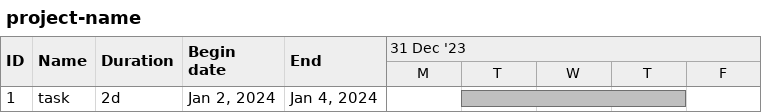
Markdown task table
project-name

| ID | Task | Duration | Start | Finish |
|---|---|---|---|---|
| 1 | task | 2d | 2024-01-02 | 2024-01-04 |
